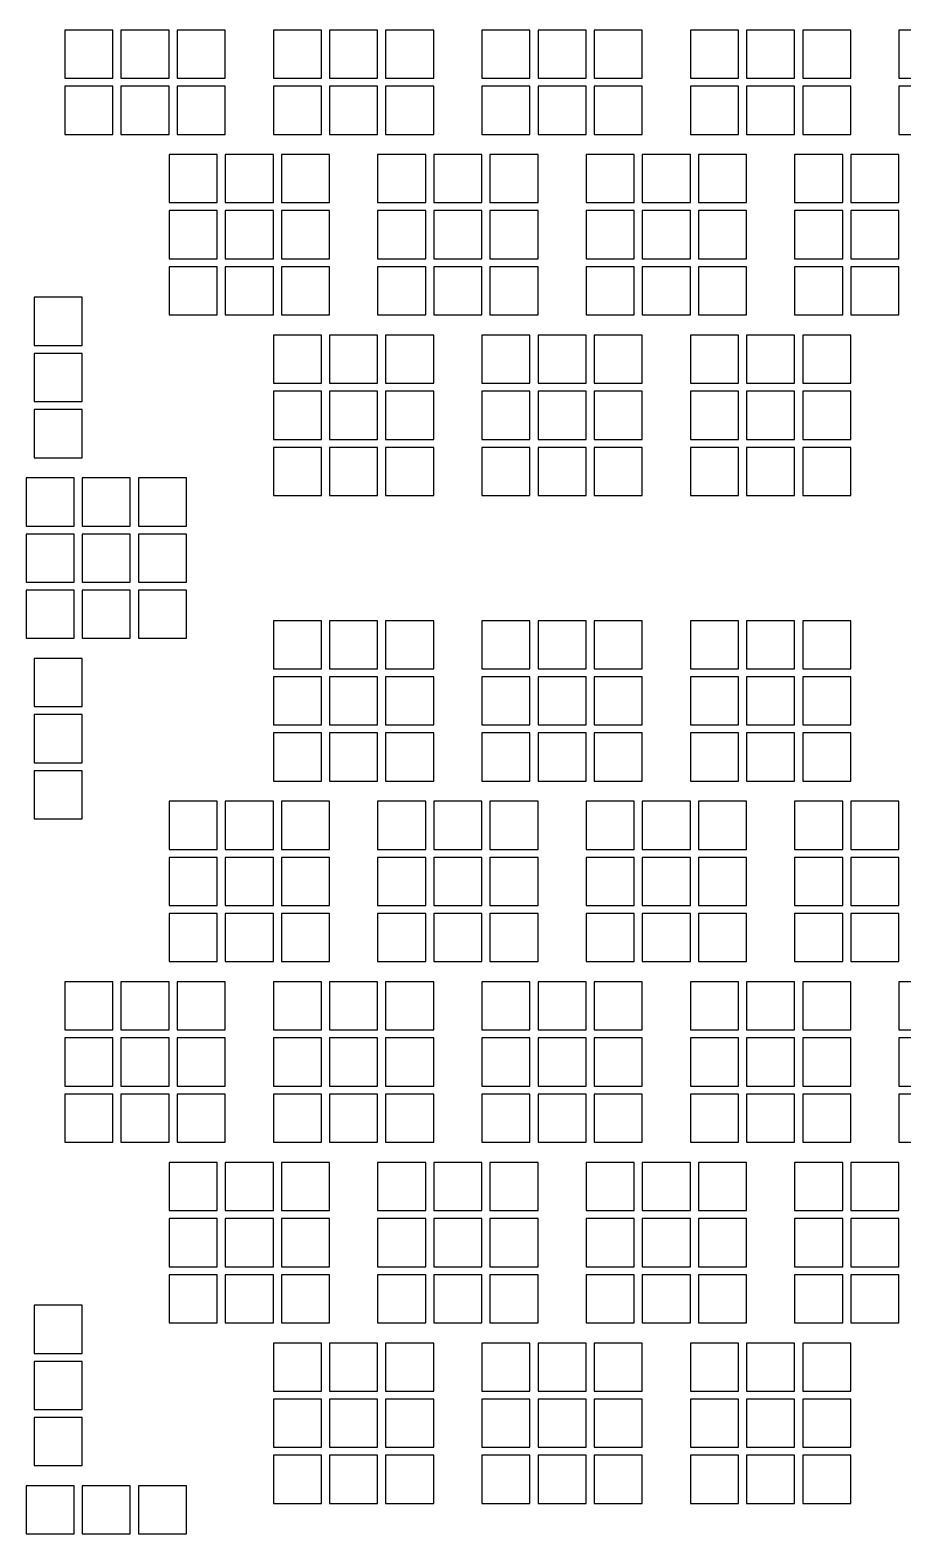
# Model space of a CAD drawing. Extents: x -49 to 54, y -38 to 38.
# Drawn here: x 10.29 to 15.73, y -1.37 to 8 of the extents above; entities that cross this region are included whole.
import ezdxf

# ---------------------------------------------------------------- set-up
doc = ezdxf.new("R2010")
doc.units = 0
doc.layers.add('BACK_LAYER', color=5, linetype='CONTINUOUS')

msp = doc.modelspace()

# ---------------------------------------------------------------- linework, layer by layer
at = {"layer": 'BACK_LAYER'}
for points in [[(10.5046, 7.7046), (10.8046, 7.7046), (10.8046, 8.0046), (10.5046, 8.0046)], [(10.8546, 7.7046), (11.1546, 7.7046), (11.1546, 8.0046), (10.8546, 8.0046)], [(11.2046, 7.7046), (11.5046, 7.7046), (11.5046, 8.0046), (11.2046, 8.0046)], [(11.8046, 7.7046), (12.1046, 7.7046), (12.1046, 8.0046), (11.8046, 8.0046)], [(12.1546, 7.7046), (12.4546, 7.7046), (12.4546, 8.0046), (12.1546, 8.0046)], [(12.5046, 7.7046), (12.8046, 7.7046), (12.8046, 8.0046), (12.5046, 8.0046)], [(13.1046, 7.7046), (13.4046, 7.7046), (13.4046, 8.0046), (13.1046, 8.0046)], [(13.4546, 7.7046), (13.7546, 7.7046), (13.7546, 8.0046), (13.4546, 8.0046)], [(13.8046, 7.7046), (14.1046, 7.7046), (14.1046, 8.0046), (13.8046, 8.0046)], [(14.4046, 7.7046), (14.7046, 7.7046), (14.7046, 8.0046), (14.4046, 8.0046)], [(14.7546, 7.7046), (15.0546, 7.7046), (15.0546, 8.0046), (14.7546, 8.0046)], [(15.1046, 7.7046), (15.4046, 7.7046), (15.4046, 8.0046), (15.1046, 8.0046)], [(15.7046, 7.7046), (16.0046, 7.7046), (16.0046, 8.0046), (15.7046, 8.0046)], [(10.5046, 7.3546), (10.8046, 7.3546), (10.8046, 7.6546), (10.5046, 7.6546)], [(10.8546, 7.3546), (11.1546, 7.3546), (11.1546, 7.6546), (10.8546, 7.6546)], [(11.2046, 7.3546), (11.5046, 7.3546), (11.5046, 7.6546), (11.2046, 7.6546)], [(11.8046, 7.3546), (12.1046, 7.3546), (12.1046, 7.6546), (11.8046, 7.6546)], [(12.1546, 7.3546), (12.4546, 7.3546), (12.4546, 7.6546), (12.1546, 7.6546)], [(12.5046, 7.3546), (12.8046, 7.3546), (12.8046, 7.6546), (12.5046, 7.6546)], [(13.1046, 7.3546), (13.4046, 7.3546), (13.4046, 7.6546), (13.1046, 7.6546)], [(13.4546, 7.3546), (13.7546, 7.3546), (13.7546, 7.6546), (13.4546, 7.6546)], [(13.8046, 7.3546), (14.1046, 7.3546), (14.1046, 7.6546), (13.8046, 7.6546)], [(14.4046, 7.3546), (14.7046, 7.3546), (14.7046, 7.6546), (14.4046, 7.6546)], [(14.7546, 7.3546), (15.0546, 7.3546), (15.0546, 7.6546), (14.7546, 7.6546)], [(15.1046, 7.3546), (15.4046, 7.3546), (15.4046, 7.6546), (15.1046, 7.6546)], [(15.7046, 7.3546), (16.0046, 7.3546), (16.0046, 7.6546), (15.7046, 7.6546)], [(11.1546, 6.9288), (11.4546, 6.9288), (11.4546, 7.2288), (11.1546, 7.2288)], [(11.5046, 6.9288), (11.8046, 6.9288), (11.8046, 7.2288), (11.5046, 7.2288)], [(11.8546, 6.9288), (12.1546, 6.9288), (12.1546, 7.2288), (11.8546, 7.2288)], [(12.4546, 6.9288), (12.7546, 6.9288), (12.7546, 7.2288), (12.4546, 7.2288)], [(12.8046, 6.9288), (13.1046, 6.9288), (13.1046, 7.2288), (12.8046, 7.2288)], [(13.1546, 6.9288), (13.4546, 6.9288), (13.4546, 7.2288), (13.1546, 7.2288)], [(13.7546, 6.9288), (14.0546, 6.9288), (14.0546, 7.2288), (13.7546, 7.2288)], [(14.1046, 6.9288), (14.4046, 6.9288), (14.4046, 7.2288), (14.1046, 7.2288)], [(14.4546, 6.9288), (14.7546, 6.9288), (14.7546, 7.2288), (14.4546, 7.2288)], [(15.0546, 6.9288), (15.3546, 6.9288), (15.3546, 7.2288), (15.0546, 7.2288)], [(15.4046, 6.9288), (15.7046, 6.9288), (15.7046, 7.2288), (15.4046, 7.2288)], [(11.1546, 6.5788), (11.4546, 6.5788), (11.4546, 6.8788), (11.1546, 6.8788)], [(11.5046, 6.5788), (11.8046, 6.5788), (11.8046, 6.8788), (11.5046, 6.8788)], [(11.8546, 6.5788), (12.1546, 6.5788), (12.1546, 6.8788), (11.8546, 6.8788)], [(12.4546, 6.5788), (12.7546, 6.5788), (12.7546, 6.8788), (12.4546, 6.8788)], [(12.8046, 6.5788), (13.1046, 6.5788), (13.1046, 6.8788), (12.8046, 6.8788)], [(13.1546, 6.5788), (13.4546, 6.5788), (13.4546, 6.8788), (13.1546, 6.8788)], [(13.7546, 6.5788), (14.0546, 6.5788), (14.0546, 6.8788), (13.7546, 6.8788)], [(14.1046, 6.5788), (14.4046, 6.5788), (14.4046, 6.8788), (14.1046, 6.8788)], [(14.4546, 6.5788), (14.7546, 6.5788), (14.7546, 6.8788), (14.4546, 6.8788)], [(15.0546, 6.5788), (15.3546, 6.5788), (15.3546, 6.8788), (15.0546, 6.8788)], [(15.4046, 6.5788), (15.7046, 6.5788), (15.7046, 6.8788), (15.4046, 6.8788)], [(11.1546, 6.2288), (11.4546, 6.2288), (11.4546, 6.5288), (11.1546, 6.5288)], [(11.5046, 6.2288), (11.8046, 6.2288), (11.8046, 6.5288), (11.5046, 6.5288)], [(11.8546, 6.2288), (12.1546, 6.2288), (12.1546, 6.5288), (11.8546, 6.5288)], [(12.4546, 6.2288), (12.7546, 6.2288), (12.7546, 6.5288), (12.4546, 6.5288)], [(12.8046, 6.2288), (13.1046, 6.2288), (13.1046, 6.5288), (12.8046, 6.5288)], [(13.1546, 6.2288), (13.4546, 6.2288), (13.4546, 6.5288), (13.1546, 6.5288)], [(13.7546, 6.2288), (14.0546, 6.2288), (14.0546, 6.5288), (13.7546, 6.5288)], [(14.1046, 6.2288), (14.4046, 6.2288), (14.4046, 6.5288), (14.1046, 6.5288)], [(14.4546, 6.2288), (14.7546, 6.2288), (14.7546, 6.5288), (14.4546, 6.5288)], [(15.0546, 6.2288), (15.3546, 6.2288), (15.3546, 6.5288), (15.0546, 6.5288)], [(15.4046, 6.2288), (15.7046, 6.2288), (15.7046, 6.5288), (15.4046, 6.5288)], [(10.3128, 6.0386), (10.6128, 6.0386), (10.6128, 6.3386), (10.3128, 6.3386)], [(11.8046, 5.803), (12.1046, 5.803), (12.1046, 6.103), (11.8046, 6.103)], [(12.1546, 5.803), (12.4546, 5.803), (12.4546, 6.103), (12.1546, 6.103)], [(12.5046, 5.803), (12.8046, 5.803), (12.8046, 6.103), (12.5046, 6.103)], [(13.1046, 5.803), (13.4046, 5.803), (13.4046, 6.103), (13.1046, 6.103)], [(13.4546, 5.803), (13.7546, 5.803), (13.7546, 6.103), (13.4546, 6.103)], [(13.8046, 5.803), (14.1046, 5.803), (14.1046, 6.103), (13.8046, 6.103)], [(14.4046, 5.803), (14.7046, 5.803), (14.7046, 6.103), (14.4046, 6.103)], [(14.7546, 5.803), (15.0546, 5.803), (15.0546, 6.103), (14.7546, 6.103)], [(15.1046, 5.803), (15.4046, 5.803), (15.4046, 6.103), (15.1046, 6.103)], [(10.3128, 5.6886), (10.6128, 5.6886), (10.6128, 5.9886), (10.3128, 5.9886)], [(11.8046, 5.453), (12.1046, 5.453), (12.1046, 5.753), (11.8046, 5.753)], [(12.1546, 5.453), (12.4546, 5.453), (12.4546, 5.753), (12.1546, 5.753)], [(12.5046, 5.453), (12.8046, 5.453), (12.8046, 5.753), (12.5046, 5.753)], [(13.1046, 5.453), (13.4046, 5.453), (13.4046, 5.753), (13.1046, 5.753)], [(13.4546, 5.453), (13.7546, 5.453), (13.7546, 5.753), (13.4546, 5.753)], [(13.8046, 5.453), (14.1046, 5.453), (14.1046, 5.753), (13.8046, 5.753)], [(14.4046, 5.453), (14.7046, 5.453), (14.7046, 5.753), (14.4046, 5.753)], [(14.7546, 5.453), (15.0546, 5.453), (15.0546, 5.753), (14.7546, 5.753)], [(15.1046, 5.453), (15.4046, 5.453), (15.4046, 5.753), (15.1046, 5.753)], [(10.3128, 5.3386), (10.6128, 5.3386), (10.6128, 5.6386), (10.3128, 5.6386)], [(11.8046, 5.103), (12.1046, 5.103), (12.1046, 5.403), (11.8046, 5.403)], [(12.1546, 5.103), (12.4546, 5.103), (12.4546, 5.403), (12.1546, 5.403)], [(12.5046, 5.103), (12.8046, 5.103), (12.8046, 5.403), (12.5046, 5.403)], [(13.1046, 5.103), (13.4046, 5.103), (13.4046, 5.403), (13.1046, 5.403)], [(13.4546, 5.103), (13.7546, 5.103), (13.7546, 5.403), (13.4546, 5.403)], [(13.8046, 5.103), (14.1046, 5.103), (14.1046, 5.403), (13.8046, 5.403)], [(14.4046, 5.103), (14.7046, 5.103), (14.7046, 5.403), (14.4046, 5.403)], [(14.7546, 5.103), (15.0546, 5.103), (15.0546, 5.403), (14.7546, 5.403)], [(15.1046, 5.103), (15.4046, 5.103), (15.4046, 5.403), (15.1046, 5.403)], [(10.2628, 4.9128), (10.5628, 4.9128), (10.5628, 5.2128), (10.2628, 5.2128)], [(10.6128, 4.9128), (10.9128, 4.9128), (10.9128, 5.2128), (10.6128, 5.2128)], [(10.9628, 4.9128), (11.2628, 4.9128), (11.2628, 5.2128), (10.9628, 5.2128)], [(10.2628, 4.5628), (10.5628, 4.5628), (10.5628, 4.8628), (10.2628, 4.8628)], [(10.6128, 4.5628), (10.9128, 4.5628), (10.9128, 4.8628), (10.6128, 4.8628)], [(10.9628, 4.5628), (11.2628, 4.5628), (11.2628, 4.8628), (10.9628, 4.8628)], [(10.2628, 4.2128), (10.5628, 4.2128), (10.5628, 4.5128), (10.2628, 4.5128)], [(10.6128, 4.2128), (10.9128, 4.2128), (10.9128, 4.5128), (10.6128, 4.5128)], [(10.9628, 4.2128), (11.2628, 4.2128), (11.2628, 4.5128), (10.9628, 4.5128)], [(11.8046, 4.0226), (12.1046, 4.0226), (12.1046, 4.3226), (11.8046, 4.3226)], [(12.1546, 4.0226), (12.4546, 4.0226), (12.4546, 4.3226), (12.1546, 4.3226)], [(12.5046, 4.0226), (12.8046, 4.0226), (12.8046, 4.3226), (12.5046, 4.3226)], [(13.1046, 4.0226), (13.4046, 4.0226), (13.4046, 4.3226), (13.1046, 4.3226)], [(13.4546, 4.0226), (13.7546, 4.0226), (13.7546, 4.3226), (13.4546, 4.3226)], [(13.8046, 4.0226), (14.1046, 4.0226), (14.1046, 4.3226), (13.8046, 4.3226)], [(14.4046, 4.0226), (14.7046, 4.0226), (14.7046, 4.3226), (14.4046, 4.3226)], [(14.7546, 4.0226), (15.0546, 4.0226), (15.0546, 4.3226), (14.7546, 4.3226)], [(15.1046, 4.0226), (15.4046, 4.0226), (15.4046, 4.3226), (15.1046, 4.3226)], [(10.3128, 3.787), (10.6128, 3.787), (10.6128, 4.087), (10.3128, 4.087)], [(11.8046, 3.6726), (12.1046, 3.6726), (12.1046, 3.9726), (11.8046, 3.9726)], [(12.1546, 3.6726), (12.4546, 3.6726), (12.4546, 3.9726), (12.1546, 3.9726)], [(12.5046, 3.6726), (12.8046, 3.6726), (12.8046, 3.9726), (12.5046, 3.9726)], [(13.1046, 3.6726), (13.4046, 3.6726), (13.4046, 3.9726), (13.1046, 3.9726)], [(13.4546, 3.6726), (13.7546, 3.6726), (13.7546, 3.9726), (13.4546, 3.9726)], [(13.8046, 3.6726), (14.1046, 3.6726), (14.1046, 3.9726), (13.8046, 3.9726)], [(14.4046, 3.6726), (14.7046, 3.6726), (14.7046, 3.9726), (14.4046, 3.9726)], [(14.7546, 3.6726), (15.0546, 3.6726), (15.0546, 3.9726), (14.7546, 3.9726)], [(15.1046, 3.6726), (15.4046, 3.6726), (15.4046, 3.9726), (15.1046, 3.9726)], [(10.3128, 3.437), (10.6128, 3.437), (10.6128, 3.737), (10.3128, 3.737)], [(11.8046, 3.3226), (12.1046, 3.3226), (12.1046, 3.6226), (11.8046, 3.6226)], [(12.1546, 3.3226), (12.4546, 3.3226), (12.4546, 3.6226), (12.1546, 3.6226)], [(12.5046, 3.3226), (12.8046, 3.3226), (12.8046, 3.6226), (12.5046, 3.6226)], [(13.1046, 3.3226), (13.4046, 3.3226), (13.4046, 3.6226), (13.1046, 3.6226)], [(13.4546, 3.3226), (13.7546, 3.3226), (13.7546, 3.6226), (13.4546, 3.6226)], [(13.8046, 3.3226), (14.1046, 3.3226), (14.1046, 3.6226), (13.8046, 3.6226)], [(14.4046, 3.3226), (14.7046, 3.3226), (14.7046, 3.6226), (14.4046, 3.6226)], [(14.7546, 3.3226), (15.0546, 3.3226), (15.0546, 3.6226), (14.7546, 3.6226)], [(15.1046, 3.3226), (15.4046, 3.3226), (15.4046, 3.6226), (15.1046, 3.6226)], [(10.3128, 3.087), (10.6128, 3.087), (10.6128, 3.387), (10.3128, 3.387)], [(11.1546, 2.8968), (11.4546, 2.8968), (11.4546, 3.1968), (11.1546, 3.1968)], [(11.5046, 2.8968), (11.8046, 2.8968), (11.8046, 3.1968), (11.5046, 3.1968)], [(11.8546, 2.8968), (12.1546, 2.8968), (12.1546, 3.1968), (11.8546, 3.1968)], [(12.4546, 2.8968), (12.7546, 2.8968), (12.7546, 3.1968), (12.4546, 3.1968)], [(12.8046, 2.8968), (13.1046, 2.8968), (13.1046, 3.1968), (12.8046, 3.1968)], [(13.1546, 2.8968), (13.4546, 2.8968), (13.4546, 3.1968), (13.1546, 3.1968)], [(13.7546, 2.8968), (14.0546, 2.8968), (14.0546, 3.1968), (13.7546, 3.1968)], [(14.1046, 2.8968), (14.4046, 2.8968), (14.4046, 3.1968), (14.1046, 3.1968)], [(14.4546, 2.8968), (14.7546, 2.8968), (14.7546, 3.1968), (14.4546, 3.1968)], [(15.0546, 2.8968), (15.3546, 2.8968), (15.3546, 3.1968), (15.0546, 3.1968)], [(15.4046, 2.8968), (15.7046, 2.8968), (15.7046, 3.1968), (15.4046, 3.1968)], [(11.1546, 2.5468), (11.4546, 2.5468), (11.4546, 2.8468), (11.1546, 2.8468)], [(11.5046, 2.5468), (11.8046, 2.5468), (11.8046, 2.8468), (11.5046, 2.8468)], [(11.8546, 2.5468), (12.1546, 2.5468), (12.1546, 2.8468), (11.8546, 2.8468)], [(12.4546, 2.5468), (12.7546, 2.5468), (12.7546, 2.8468), (12.4546, 2.8468)], [(12.8046, 2.5468), (13.1046, 2.5468), (13.1046, 2.8468), (12.8046, 2.8468)], [(13.1546, 2.5468), (13.4546, 2.5468), (13.4546, 2.8468), (13.1546, 2.8468)], [(13.7546, 2.5468), (14.0546, 2.5468), (14.0546, 2.8468), (13.7546, 2.8468)], [(14.1046, 2.5468), (14.4046, 2.5468), (14.4046, 2.8468), (14.1046, 2.8468)], [(14.4546, 2.5468), (14.7546, 2.5468), (14.7546, 2.8468), (14.4546, 2.8468)], [(15.0546, 2.5468), (15.3546, 2.5468), (15.3546, 2.8468), (15.0546, 2.8468)], [(15.4046, 2.5468), (15.7046, 2.5468), (15.7046, 2.8468), (15.4046, 2.8468)], [(11.1546, 2.1968), (11.4546, 2.1968), (11.4546, 2.4968), (11.1546, 2.4968)], [(11.5046, 2.1968), (11.8046, 2.1968), (11.8046, 2.4968), (11.5046, 2.4968)], [(11.8546, 2.1968), (12.1546, 2.1968), (12.1546, 2.4968), (11.8546, 2.4968)], [(12.4546, 2.1968), (12.7546, 2.1968), (12.7546, 2.4968), (12.4546, 2.4968)], [(12.8046, 2.1968), (13.1046, 2.1968), (13.1046, 2.4968), (12.8046, 2.4968)], [(13.1546, 2.1968), (13.4546, 2.1968), (13.4546, 2.4968), (13.1546, 2.4968)], [(13.7546, 2.1968), (14.0546, 2.1968), (14.0546, 2.4968), (13.7546, 2.4968)], [(14.1046, 2.1968), (14.4046, 2.1968), (14.4046, 2.4968), (14.1046, 2.4968)], [(14.4546, 2.1968), (14.7546, 2.1968), (14.7546, 2.4968), (14.4546, 2.4968)], [(15.0546, 2.1968), (15.3546, 2.1968), (15.3546, 2.4968), (15.0546, 2.4968)], [(15.4046, 2.1968), (15.7046, 2.1968), (15.7046, 2.4968), (15.4046, 2.4968)], [(10.5046, 1.7709), (10.8046, 1.7709), (10.8046, 2.0709), (10.5046, 2.0709)], [(10.8546, 1.7709), (11.1546, 1.7709), (11.1546, 2.0709), (10.8546, 2.0709)], [(11.2046, 1.7709), (11.5046, 1.7709), (11.5046, 2.0709), (11.2046, 2.0709)], [(11.8046, 1.7709), (12.1046, 1.7709), (12.1046, 2.0709), (11.8046, 2.0709)], [(12.1546, 1.7709), (12.4546, 1.7709), (12.4546, 2.0709), (12.1546, 2.0709)], [(12.5046, 1.7709), (12.8046, 1.7709), (12.8046, 2.0709), (12.5046, 2.0709)], [(13.1046, 1.7709), (13.4046, 1.7709), (13.4046, 2.0709), (13.1046, 2.0709)], [(13.4546, 1.7709), (13.7546, 1.7709), (13.7546, 2.0709), (13.4546, 2.0709)], [(13.8046, 1.7709), (14.1046, 1.7709), (14.1046, 2.0709), (13.8046, 2.0709)], [(14.4046, 1.7709), (14.7046, 1.7709), (14.7046, 2.0709), (14.4046, 2.0709)], [(14.7546, 1.7709), (15.0546, 1.7709), (15.0546, 2.0709), (14.7546, 2.0709)], [(15.1046, 1.7709), (15.4046, 1.7709), (15.4046, 2.0709), (15.1046, 2.0709)], [(15.7046, 1.7709), (16.0046, 1.7709), (16.0046, 2.0709), (15.7046, 2.0709)], [(10.5046, 1.4209), (10.8046, 1.4209), (10.8046, 1.7209), (10.5046, 1.7209)], [(10.8546, 1.4209), (11.1546, 1.4209), (11.1546, 1.7209), (10.8546, 1.7209)], [(11.2046, 1.4209), (11.5046, 1.4209), (11.5046, 1.7209), (11.2046, 1.7209)], [(11.8046, 1.4209), (12.1046, 1.4209), (12.1046, 1.7209), (11.8046, 1.7209)], [(12.1546, 1.4209), (12.4546, 1.4209), (12.4546, 1.7209), (12.1546, 1.7209)], [(12.5046, 1.4209), (12.8046, 1.4209), (12.8046, 1.7209), (12.5046, 1.7209)], [(13.1046, 1.4209), (13.4046, 1.4209), (13.4046, 1.7209), (13.1046, 1.7209)], [(13.4546, 1.4209), (13.7546, 1.4209), (13.7546, 1.7209), (13.4546, 1.7209)], [(13.8046, 1.4209), (14.1046, 1.4209), (14.1046, 1.7209), (13.8046, 1.7209)], [(14.4046, 1.4209), (14.7046, 1.4209), (14.7046, 1.7209), (14.4046, 1.7209)], [(14.7546, 1.4209), (15.0546, 1.4209), (15.0546, 1.7209), (14.7546, 1.7209)], [(15.1046, 1.4209), (15.4046, 1.4209), (15.4046, 1.7209), (15.1046, 1.7209)], [(15.7046, 1.4209), (16.0046, 1.4209), (16.0046, 1.7209), (15.7046, 1.7209)], [(10.5046, 1.0709), (10.8046, 1.0709), (10.8046, 1.3709), (10.5046, 1.3709)], [(10.8546, 1.0709), (11.1546, 1.0709), (11.1546, 1.3709), (10.8546, 1.3709)], [(11.2046, 1.0709), (11.5046, 1.0709), (11.5046, 1.3709), (11.2046, 1.3709)], [(11.8046, 1.0709), (12.1046, 1.0709), (12.1046, 1.3709), (11.8046, 1.3709)], [(12.1546, 1.0709), (12.4546, 1.0709), (12.4546, 1.3709), (12.1546, 1.3709)], [(12.5046, 1.0709), (12.8046, 1.0709), (12.8046, 1.3709), (12.5046, 1.3709)], [(13.1046, 1.0709), (13.4046, 1.0709), (13.4046, 1.3709), (13.1046, 1.3709)], [(13.4546, 1.0709), (13.7546, 1.0709), (13.7546, 1.3709), (13.4546, 1.3709)], [(13.8046, 1.0709), (14.1046, 1.0709), (14.1046, 1.3709), (13.8046, 1.3709)], [(14.4046, 1.0709), (14.7046, 1.0709), (14.7046, 1.3709), (14.4046, 1.3709)], [(14.7546, 1.0709), (15.0546, 1.0709), (15.0546, 1.3709), (14.7546, 1.3709)], [(15.1046, 1.0709), (15.4046, 1.0709), (15.4046, 1.3709), (15.1046, 1.3709)], [(15.7046, 1.0709), (16.0046, 1.0709), (16.0046, 1.3709), (15.7046, 1.3709)], [(11.1546, 0.6451), (11.4546, 0.6451), (11.4546, 0.9451), (11.1546, 0.9451)], [(11.5046, 0.6451), (11.8046, 0.6451), (11.8046, 0.9451), (11.5046, 0.9451)], [(11.8546, 0.6451), (12.1546, 0.6451), (12.1546, 0.9451), (11.8546, 0.9451)], [(12.4546, 0.6451), (12.7546, 0.6451), (12.7546, 0.9451), (12.4546, 0.9451)], [(12.8046, 0.6451), (13.1046, 0.6451), (13.1046, 0.9451), (12.8046, 0.9451)], [(13.1546, 0.6451), (13.4546, 0.6451), (13.4546, 0.9451), (13.1546, 0.9451)], [(13.7546, 0.6451), (14.0546, 0.6451), (14.0546, 0.9451), (13.7546, 0.9451)], [(14.1046, 0.6451), (14.4046, 0.6451), (14.4046, 0.9451), (14.1046, 0.9451)], [(14.4546, 0.6451), (14.7546, 0.6451), (14.7546, 0.9451), (14.4546, 0.9451)], [(15.0546, 0.6451), (15.3546, 0.6451), (15.3546, 0.9451), (15.0546, 0.9451)], [(15.4046, 0.6451), (15.7046, 0.6451), (15.7046, 0.9451), (15.4046, 0.9451)], [(11.1546, 0.2951), (11.4546, 0.2951), (11.4546, 0.5951), (11.1546, 0.5951)], [(11.5046, 0.2951), (11.8046, 0.2951), (11.8046, 0.5951), (11.5046, 0.5951)], [(11.8546, 0.2951), (12.1546, 0.2951), (12.1546, 0.5951), (11.8546, 0.5951)], [(12.4546, 0.2951), (12.7546, 0.2951), (12.7546, 0.5951), (12.4546, 0.5951)], [(12.8046, 0.2951), (13.1046, 0.2951), (13.1046, 0.5951), (12.8046, 0.5951)], [(13.1546, 0.2951), (13.4546, 0.2951), (13.4546, 0.5951), (13.1546, 0.5951)], [(13.7546, 0.2951), (14.0546, 0.2951), (14.0546, 0.5951), (13.7546, 0.5951)], [(14.1046, 0.2951), (14.4046, 0.2951), (14.4046, 0.5951), (14.1046, 0.5951)], [(14.4546, 0.2951), (14.7546, 0.2951), (14.7546, 0.5951), (14.4546, 0.5951)], [(15.0546, 0.2951), (15.3546, 0.2951), (15.3546, 0.5951), (15.0546, 0.5951)], [(15.4046, 0.2951), (15.7046, 0.2951), (15.7046, 0.5951), (15.4046, 0.5951)], [(11.1546, -0.0549), (11.4546, -0.0549), (11.4546, 0.2451), (11.1546, 0.2451)], [(11.5046, -0.0549), (11.8046, -0.0549), (11.8046, 0.2451), (11.5046, 0.2451)], [(11.8546, -0.0549), (12.1546, -0.0549), (12.1546, 0.2451), (11.8546, 0.2451)], [(12.4546, -0.0549), (12.7546, -0.0549), (12.7546, 0.2451), (12.4546, 0.2451)], [(12.8046, -0.0549), (13.1046, -0.0549), (13.1046, 0.2451), (12.8046, 0.2451)], [(13.1546, -0.0549), (13.4546, -0.0549), (13.4546, 0.2451), (13.1546, 0.2451)], [(13.7546, -0.0549), (14.0546, -0.0549), (14.0546, 0.2451), (13.7546, 0.2451)], [(14.1046, -0.0549), (14.4046, -0.0549), (14.4046, 0.2451), (14.1046, 0.2451)], [(14.4546, -0.0549), (14.7546, -0.0549), (14.7546, 0.2451), (14.4546, 0.2451)], [(15.0546, -0.0549), (15.3546, -0.0549), (15.3546, 0.2451), (15.0546, 0.2451)], [(15.4046, -0.0549), (15.7046, -0.0549), (15.7046, 0.2451), (15.4046, 0.2451)], [(10.3128, -0.2451), (10.6128, -0.2451), (10.6128, 0.0549), (10.3128, 0.0549)], [(11.8046, -0.4807), (12.1046, -0.4807), (12.1046, -0.1807), (11.8046, -0.1807)], [(12.1546, -0.4807), (12.4546, -0.4807), (12.4546, -0.1807), (12.1546, -0.1807)], [(12.5046, -0.4807), (12.8046, -0.4807), (12.8046, -0.1807), (12.5046, -0.1807)], [(13.1046, -0.4807), (13.4046, -0.4807), (13.4046, -0.1807), (13.1046, -0.1807)], [(13.4546, -0.4807), (13.7546, -0.4807), (13.7546, -0.1807), (13.4546, -0.1807)], [(13.8046, -0.4807), (14.1046, -0.4807), (14.1046, -0.1807), (13.8046, -0.1807)], [(14.4046, -0.4807), (14.7046, -0.4807), (14.7046, -0.1807), (14.4046, -0.1807)], [(14.7546, -0.4807), (15.0546, -0.4807), (15.0546, -0.1807), (14.7546, -0.1807)], [(15.1046, -0.4807), (15.4046, -0.4807), (15.4046, -0.1807), (15.1046, -0.1807)], [(10.3128, -0.5951), (10.6128, -0.5951), (10.6128, -0.2951), (10.3128, -0.2951)], [(11.8046, -0.8307), (12.1046, -0.8307), (12.1046, -0.5307), (11.8046, -0.5307)], [(12.1546, -0.8307), (12.4546, -0.8307), (12.4546, -0.5307), (12.1546, -0.5307)], [(12.5046, -0.8307), (12.8046, -0.8307), (12.8046, -0.5307), (12.5046, -0.5307)], [(13.1046, -0.8307), (13.4046, -0.8307), (13.4046, -0.5307), (13.1046, -0.5307)], [(13.4546, -0.8307), (13.7546, -0.8307), (13.7546, -0.5307), (13.4546, -0.5307)], [(13.8046, -0.8307), (14.1046, -0.8307), (14.1046, -0.5307), (13.8046, -0.5307)], [(14.4046, -0.8307), (14.7046, -0.8307), (14.7046, -0.5307), (14.4046, -0.5307)], [(14.7546, -0.8307), (15.0546, -0.8307), (15.0546, -0.5307), (14.7546, -0.5307)], [(15.1046, -0.8307), (15.4046, -0.8307), (15.4046, -0.5307), (15.1046, -0.5307)], [(10.3128, -0.9451), (10.6128, -0.9451), (10.6128, -0.6451), (10.3128, -0.6451)], [(11.8046, -1.1807), (12.1046, -1.1807), (12.1046, -0.8807), (11.8046, -0.8807)], [(12.1546, -1.1807), (12.4546, -1.1807), (12.4546, -0.8807), (12.1546, -0.8807)], [(12.5046, -1.1807), (12.8046, -1.1807), (12.8046, -0.8807), (12.5046, -0.8807)], [(13.1046, -1.1807), (13.4046, -1.1807), (13.4046, -0.8807), (13.1046, -0.8807)], [(13.4546, -1.1807), (13.7546, -1.1807), (13.7546, -0.8807), (13.4546, -0.8807)], [(13.8046, -1.1807), (14.1046, -1.1807), (14.1046, -0.8807), (13.8046, -0.8807)], [(14.4046, -1.1807), (14.7046, -1.1807), (14.7046, -0.8807), (14.4046, -0.8807)], [(14.7546, -1.1807), (15.0546, -1.1807), (15.0546, -0.8807), (14.7546, -0.8807)], [(15.1046, -1.1807), (15.4046, -1.1807), (15.4046, -0.8807), (15.1046, -0.8807)], [(10.2628, -1.3709), (10.5628, -1.3709), (10.5628, -1.0709), (10.2628, -1.0709)], [(10.6128, -1.3709), (10.9128, -1.3709), (10.9128, -1.0709), (10.6128, -1.0709)], [(10.9628, -1.3709), (11.2628, -1.3709), (11.2628, -1.0709), (10.9628, -1.0709)]]:
    msp.add_lwpolyline(points, close=True, dxfattribs=at)

doc.saveas('drawing.dxf')
